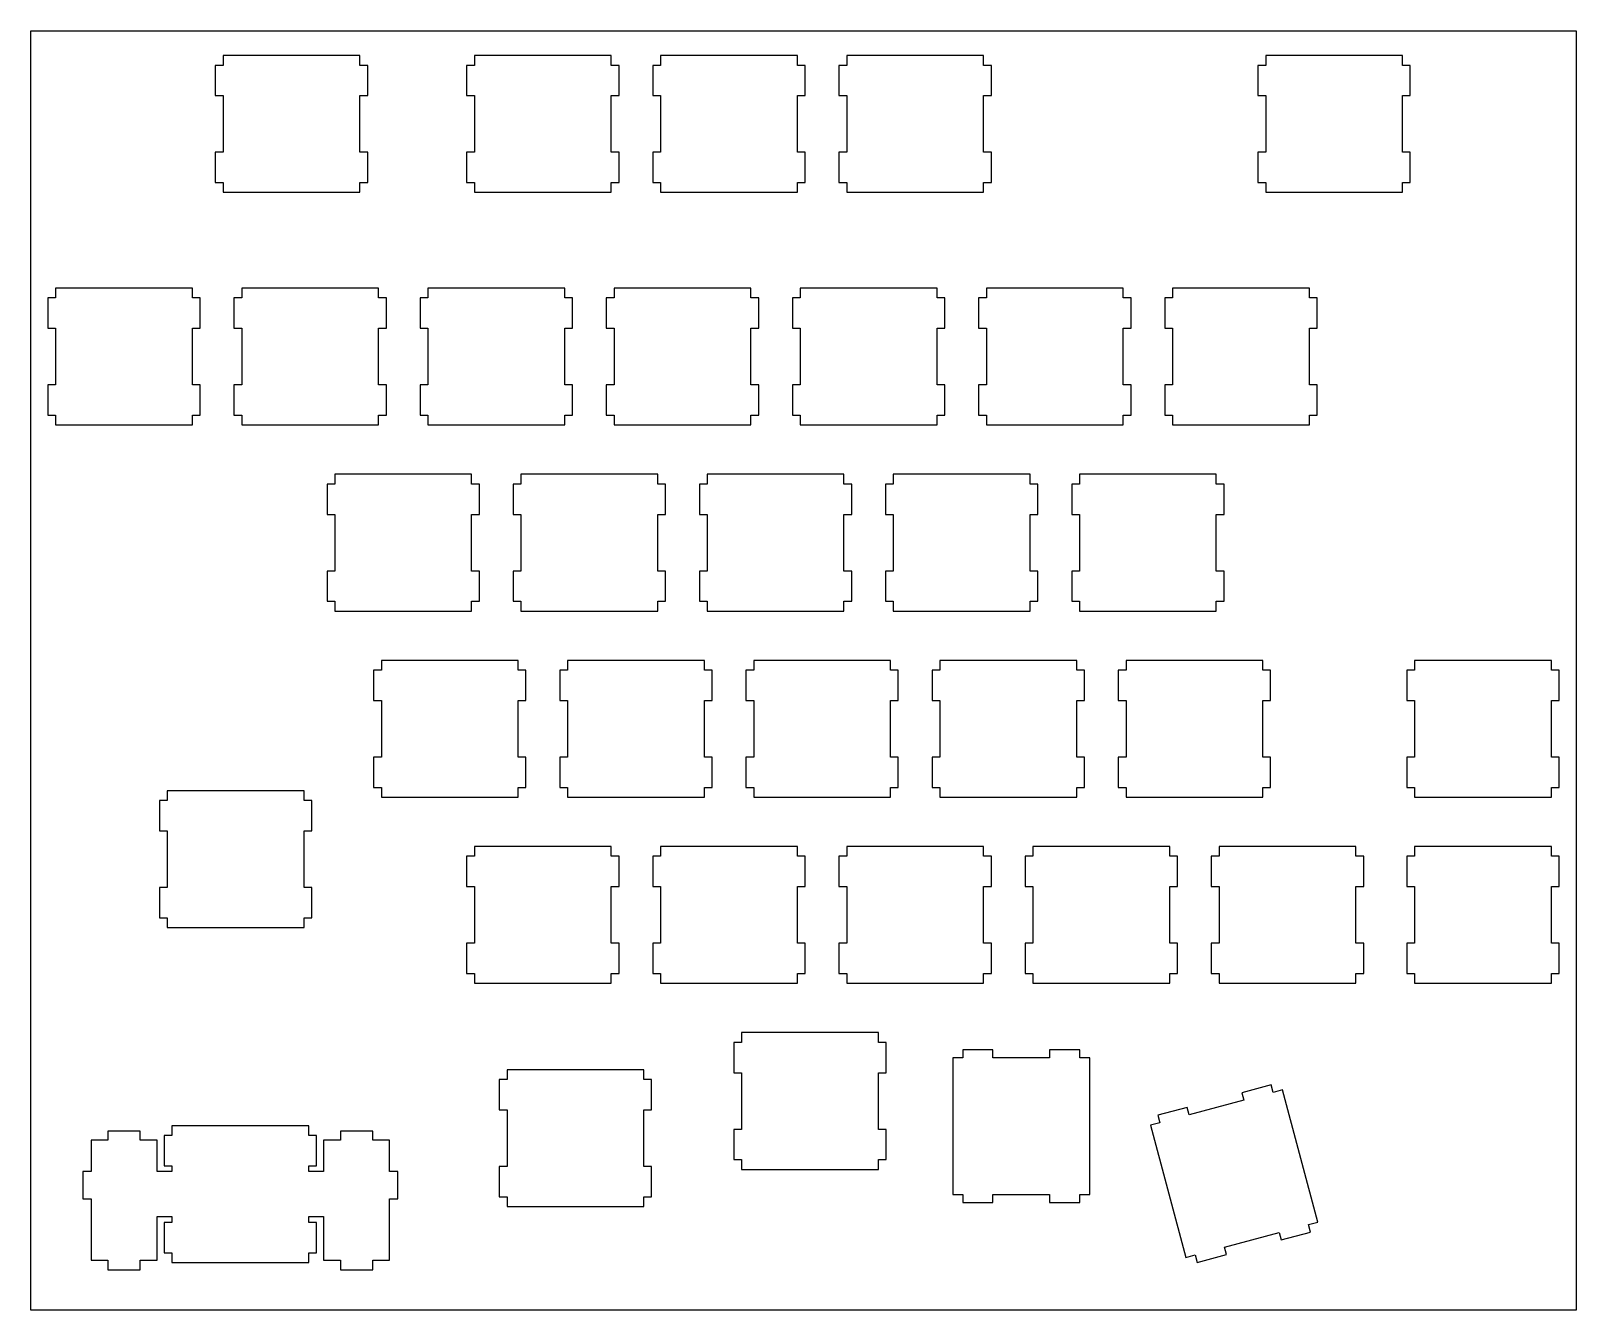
# Model space of a CAD drawing. Extents: x 0 to 158, y 0 to 131.
import ezdxf

# ---------------------------------------------------------------- set-up
doc = ezdxf.new("R2010")
doc.units = 0
doc.layers.get('0').update_dxf_attribs({"linetype": 'CONTINUOUS'})

msp = doc.modelspace()

# ---------------------------------------------------------------- linework, layer by layer
at = {"color": 0}
for p, q in [((0.09508, 131.138), (158.21, 131.138)), ((0.09508, 0.20257), (0.09508, 131.138)), ((158.21, 131.138), (158.21, 0.20257)), ((19.7638, 128.614), (19.7638, 127.613)), ((33.7647, 128.614), (19.7638, 128.614)), ((33.7647, 127.613), (33.7647, 128.614)), ((45.4822, 128.614), (45.4822, 127.613)), ((59.4815, 128.614), (45.4822, 128.614)), ((59.4815, 127.613), (59.4815, 128.614)), ((64.5322, 128.614), (64.5322, 127.613)), ((78.5315, 128.614), (64.5322, 128.614)), ((78.5315, 127.613), (78.5315, 128.614)), ((83.5822, 128.614), (83.5822, 127.613)), ((97.5815, 128.614), (83.5822, 128.614)), ((97.5815, 127.613), (97.5815, 128.614)), ((126.445, 128.614), (126.445, 127.613)), ((140.444, 128.614), (126.445, 128.614)), ((140.444, 127.613), (140.444, 128.614)), ((19.7638, 127.613), (18.9646, 127.613)), ((18.9646, 127.613), (18.9646, 124.514)), ((34.564, 127.613), (33.7647, 127.613)), ((34.564, 124.514), (34.564, 127.613)), ((45.4822, 127.613), (44.6814, 127.613)), ((44.6814, 127.613), (44.6814, 124.514)), ((60.2809, 127.613), (59.4815, 127.613)), ((60.2809, 124.514), (60.2809, 127.613)), ((64.5322, 127.613), (63.7314, 127.613)), ((63.7314, 127.613), (63.7314, 124.514)), ((79.3309, 127.613), (78.5315, 127.613)), ((79.3309, 124.514), (79.3309, 127.613)), ((83.5822, 127.613), (82.7814, 127.613)), ((82.7814, 127.613), (82.7814, 124.514)), ((98.3809, 127.613), (97.5815, 127.613)), ((98.3809, 124.514), (98.3809, 127.613)), ((126.445, 127.613), (125.644, 127.613)), ((125.644, 127.613), (125.644, 124.514)), ((141.245, 127.613), (140.444, 127.613)), ((141.245, 124.514), (141.245, 127.613)), ((18.9646, 124.514), (19.7638, 124.514)), ((19.7638, 124.514), (19.7638, 118.714)), ((33.7647, 118.714), (33.7647, 124.514)), ((33.7647, 124.514), (34.564, 124.514)), ((44.6814, 124.514), (45.4822, 124.514)), ((45.4822, 124.514), (45.4822, 118.714)), ((59.4815, 118.714), (59.4815, 124.514)), ((59.4815, 124.514), (60.2809, 124.514)), ((63.7314, 124.514), (64.5322, 124.514)), ((64.5322, 124.514), (64.5322, 118.714)), ((78.5315, 118.714), (78.5315, 124.514)), ((78.5315, 124.514), (79.3309, 124.514)), ((82.7814, 124.514), (83.5822, 124.514)), ((83.5822, 124.514), (83.5822, 118.714)), ((97.5815, 118.714), (97.5815, 124.514)), ((97.5815, 124.514), (98.3809, 124.514)), ((125.644, 124.514), (126.445, 124.514)), ((126.445, 124.514), (126.445, 118.714)), ((140.444, 118.714), (140.444, 124.514)), ((140.444, 124.514), (141.245, 124.514)), ((19.7638, 118.714), (18.9646, 118.714)), ((18.9646, 118.714), (18.9646, 115.613)), ((34.564, 118.714), (33.7647, 118.714)), ((34.564, 115.613), (34.564, 118.714)), ((45.4822, 118.714), (44.6814, 118.714)), ((44.6814, 118.714), (44.6814, 115.613)), ((60.2809, 118.714), (59.4815, 118.714)), ((60.2809, 115.613), (60.2809, 118.714)), ((64.5322, 118.714), (63.7314, 118.714)), ((63.7314, 118.714), (63.7314, 115.613)), ((79.3309, 118.714), (78.5315, 118.714)), ((79.3309, 115.613), (79.3309, 118.714)), ((83.5822, 118.714), (82.7814, 118.714)), ((82.7814, 118.714), (82.7814, 115.613)), ((98.3809, 118.714), (97.5815, 118.714)), ((98.3809, 115.613), (98.3809, 118.714)), ((126.445, 118.714), (125.644, 118.714)), ((125.644, 118.714), (125.644, 115.613)), ((141.245, 118.714), (140.444, 118.714)), ((141.245, 115.613), (141.245, 118.714)), ((18.9646, 115.613), (19.7638, 115.613)), ((19.7638, 115.613), (19.7638, 114.614)), ((33.7647, 114.614), (33.7647, 115.613)), ((33.7647, 115.613), (34.564, 115.613)), ((44.6814, 115.613), (45.4822, 115.613)), ((45.4822, 115.613), (45.4822, 114.614)), ((59.4815, 114.614), (59.4815, 115.613)), ((59.4815, 115.613), (60.2809, 115.613)), ((63.7314, 115.613), (64.5322, 115.613)), ((64.5322, 115.613), (64.5322, 114.614)), ((78.5315, 114.614), (78.5315, 115.613)), ((78.5315, 115.613), (79.3309, 115.613)), ((82.7814, 115.613), (83.5822, 115.613)), ((83.5822, 115.613), (83.5822, 114.614)), ((97.5815, 114.614), (97.5815, 115.613)), ((97.5815, 115.613), (98.3809, 115.613)), ((125.644, 115.613), (126.445, 115.613)), ((126.445, 115.613), (126.445, 114.614)), ((140.444, 114.614), (140.444, 115.613)), ((140.444, 115.613), (141.245, 115.613)), ((19.7638, 114.614), (33.7647, 114.614)), ((45.4822, 114.614), (59.4815, 114.614)), ((64.5322, 114.614), (78.5315, 114.614)), ((83.5822, 114.614), (97.5815, 114.614)), ((126.445, 114.614), (140.444, 114.614)), ((2.61965, 104.801), (2.61965, 103.802)), ((16.6192, 104.801), (2.61965, 104.801)), ((16.6192, 103.802), (16.6192, 104.801)), ((21.6697, 104.801), (21.6697, 103.802)), ((35.669, 104.801), (21.6697, 104.801)), ((35.669, 103.802), (35.669, 104.801)), ((40.7197, 104.801), (40.7197, 103.802)), ((54.719, 104.801), (40.7197, 104.801)), ((54.719, 103.802), (54.719, 104.801)), ((59.7697, 104.801), (59.7697, 103.802)), ((73.769, 104.801), (59.7697, 104.801)), ((73.769, 103.802), (73.769, 104.801)), ((78.8197, 104.801), (78.8197, 103.802)), ((92.819, 104.801), (78.8197, 104.801)), ((92.819, 103.802), (92.819, 104.801)), ((97.8683, 104.801), (97.8683, 103.802)), ((111.869, 104.801), (97.8683, 104.801)), ((111.869, 103.802), (111.869, 104.801)), ((116.918, 104.801), (116.918, 103.802)), ((130.919, 104.801), (116.918, 104.801)), ((130.919, 103.802), (130.919, 104.801)), ((2.61965, 103.802), (1.81901, 103.802)), ((1.81901, 103.802), (1.81901, 100.701)), ((17.4198, 103.802), (16.6192, 103.802)), ((17.4198, 100.701), (17.4198, 103.802)), ((21.6697, 103.802), (20.869, 103.802)), ((20.869, 103.802), (20.869, 100.701)), ((36.4698, 103.802), (35.669, 103.802)), ((36.4698, 100.701), (36.4698, 103.802)), ((40.7197, 103.802), (39.9189, 103.802)), ((39.9189, 103.802), (39.9189, 100.701)), ((55.5198, 103.802), (54.719, 103.802)), ((55.5198, 100.701), (55.5198, 103.802)), ((59.7697, 103.802), (58.9689, 103.802)), ((58.9689, 103.802), (58.9689, 100.701)), ((74.5698, 103.802), (73.769, 103.802)), ((74.5698, 100.701), (74.5698, 103.802)), ((78.8197, 103.802), (78.0189, 103.802)), ((78.0189, 103.802), (78.0189, 100.701)), ((93.6184, 103.802), (92.819, 103.802)), ((93.6184, 100.701), (93.6184, 103.802)), ((97.8683, 103.802), (97.0689, 103.802)), ((97.0689, 103.802), (97.0689, 100.701)), ((112.668, 103.802), (111.869, 103.802)), ((112.668, 100.701), (112.668, 103.802)), ((116.918, 103.802), (116.119, 103.802)), ((116.119, 103.802), (116.119, 100.701)), ((131.72, 103.802), (130.919, 103.802)), ((131.72, 100.701), (131.72, 103.802)), ((1.81901, 100.701), (2.61965, 100.701)), ((2.61965, 100.701), (2.61965, 94.9015)), ((16.6192, 94.9015), (16.6192, 100.701)), ((16.6192, 100.701), (17.4198, 100.701)), ((20.869, 100.701), (21.6697, 100.701)), ((21.6697, 100.701), (21.6697, 94.9015)), ((35.669, 94.9015), (35.669, 100.701)), ((35.669, 100.701), (36.4698, 100.701)), ((39.9189, 100.701), (40.7197, 100.701)), ((40.7197, 100.701), (40.7197, 94.9015)), ((54.719, 94.9015), (54.719, 100.701)), ((54.719, 100.701), (55.5198, 100.701)), ((58.9689, 100.701), (59.7697, 100.701)), ((59.7697, 100.701), (59.7697, 94.9015)), ((73.769, 94.9015), (73.769, 100.701)), ((73.769, 100.701), (74.5698, 100.701)), ((78.0189, 100.701), (78.8197, 100.701)), ((78.8197, 100.701), (78.8197, 94.9015)), ((92.819, 94.9015), (92.819, 100.701)), ((92.819, 100.701), (93.6184, 100.701)), ((97.0689, 100.701), (97.8683, 100.701)), ((97.8683, 100.701), (97.8683, 94.9015)), ((111.869, 94.9015), (111.869, 100.701)), ((111.869, 100.701), (112.668, 100.701)), ((116.119, 100.701), (116.918, 100.701)), ((116.918, 100.701), (116.918, 94.9015)), ((130.919, 94.9015), (130.919, 100.701)), ((130.919, 100.701), (131.72, 100.701)), ((2.61965, 94.9015), (1.81901, 94.9015)), ((1.81901, 94.9015), (1.81901, 91.8023)), ((17.4198, 94.9015), (16.6192, 94.9015)), ((17.4198, 91.8023), (17.4198, 94.9015)), ((21.6697, 94.9015), (20.869, 94.9015)), ((20.869, 94.9015), (20.869, 91.8023)), ((36.4698, 94.9015), (35.669, 94.9015)), ((36.4698, 91.8023), (36.4698, 94.9015)), ((40.7197, 94.9015), (39.9189, 94.9015)), ((39.9189, 94.9015), (39.9189, 91.8023)), ((55.5198, 94.9015), (54.719, 94.9015)), ((55.5198, 91.8023), (55.5198, 94.9015)), ((59.7697, 94.9015), (58.9689, 94.9015)), ((58.9689, 94.9015), (58.9689, 91.8023)), ((74.5698, 94.9015), (73.769, 94.9015)), ((74.5698, 91.8023), (74.5698, 94.9015)), ((78.8197, 94.9015), (78.0189, 94.9015)), ((78.0189, 94.9015), (78.0189, 91.8023)), ((93.6184, 94.9015), (92.819, 94.9015)), ((93.6184, 91.8023), (93.6184, 94.9015)), ((97.8683, 94.9015), (97.0689, 94.9015)), ((97.0689, 94.9015), (97.0689, 91.8023)), ((112.668, 94.9015), (111.869, 94.9015)), ((112.668, 91.8023), (112.668, 94.9015)), ((116.918, 94.9015), (116.119, 94.9015)), ((116.119, 94.9015), (116.119, 91.8023)), ((131.72, 94.9015), (130.919, 94.9015)), ((131.72, 91.8023), (131.72, 94.9015)), ((1.81901, 91.8023), (2.61965, 91.8023)), ((2.61965, 91.8023), (2.61965, 90.8018)), ((16.6192, 90.8018), (16.6192, 91.8023)), ((16.6192, 91.8023), (17.4198, 91.8023)), ((20.869, 91.8023), (21.6697, 91.8023)), ((21.6697, 91.8023), (21.6697, 90.8018)), ((35.669, 90.8018), (35.669, 91.8023)), ((35.669, 91.8023), (36.4698, 91.8023)), ((39.9189, 91.8023), (40.7197, 91.8023)), ((40.7197, 91.8023), (40.7197, 90.8018)), ((54.719, 90.8018), (54.719, 91.8023)), ((54.719, 91.8023), (55.5198, 91.8023)), ((58.9689, 91.8023), (59.7697, 91.8023)), ((59.7697, 91.8023), (59.7697, 90.8018)), ((73.769, 90.8018), (73.769, 91.8023)), ((73.769, 91.8023), (74.5698, 91.8023)), ((78.0189, 91.8023), (78.8197, 91.8023)), ((78.8197, 91.8023), (78.8197, 90.8018)), ((92.819, 90.8018), (92.819, 91.8023)), ((92.819, 91.8023), (93.6184, 91.8023)), ((97.0689, 91.8023), (97.8683, 91.8023)), ((97.8683, 91.8023), (97.8683, 90.8018)), ((111.869, 90.8018), (111.869, 91.8023)), ((111.869, 91.8023), (112.668, 91.8023)), ((116.119, 91.8023), (116.918, 91.8023)), ((116.918, 91.8023), (116.918, 90.8018)), ((130.919, 90.8018), (130.919, 91.8023)), ((130.919, 91.8023), (131.72, 91.8023)), ((2.61965, 90.8018), (16.6192, 90.8018)), ((21.6697, 90.8018), (35.669, 90.8018)), ((40.7197, 90.8018), (54.719, 90.8018)), ((59.7697, 90.8018), (73.769, 90.8018)), ((78.8197, 90.8018), (92.819, 90.8018)), ((97.8683, 90.8018), (111.869, 90.8018)), ((116.918, 90.8018), (130.919, 90.8018)), ((31.1947, 85.7511), (31.1947, 84.752)), ((45.194, 85.7511), (31.1947, 85.7511)), ((45.194, 84.752), (45.194, 85.7511)), ((50.2447, 85.7511), (50.2447, 84.752)), ((64.244, 85.7511), (50.2447, 85.7511)), ((64.244, 84.752), (64.244, 85.7511)), ((69.2947, 85.7511), (69.2947, 84.752)), ((83.294, 85.7511), (69.2947, 85.7511)), ((83.294, 84.752), (83.294, 85.7511)), ((88.3447, 85.7511), (88.3447, 84.752)), ((102.344, 85.7511), (88.3447, 85.7511)), ((102.344, 84.752), (102.344, 85.7511)), ((107.395, 85.7511), (107.395, 84.752)), ((121.394, 85.7511), (107.395, 85.7511)), ((121.394, 84.752), (121.394, 85.7511)), ((31.1947, 84.752), (30.394, 84.752)), ((30.394, 84.752), (30.394, 81.6515)), ((45.9948, 84.752), (45.194, 84.752)), ((45.9948, 81.6515), (45.9948, 84.752)), ((50.2447, 84.752), (49.4439, 84.752)), ((49.4439, 84.752), (49.4439, 81.6515)), ((65.0448, 84.752), (64.244, 84.752)), ((65.0448, 81.6515), (65.0448, 84.752)), ((69.2947, 84.752), (68.4939, 84.752)), ((68.4939, 84.752), (68.4939, 81.6515)), ((84.0948, 84.752), (83.294, 84.752)), ((84.0948, 81.6515), (84.0948, 84.752)), ((88.3447, 84.752), (87.5439, 84.752)), ((87.5439, 84.752), (87.5439, 81.6515)), ((103.145, 84.752), (102.344, 84.752)), ((103.145, 81.6515), (103.145, 84.752)), ((107.395, 84.752), (106.594, 84.752)), ((106.594, 84.752), (106.594, 81.6515)), ((122.195, 84.752), (121.394, 84.752)), ((122.195, 81.6515), (122.195, 84.752)), ((30.394, 81.6515), (31.1947, 81.6515)), ((31.1947, 81.6515), (31.1947, 75.8515)), ((45.194, 75.8515), (45.194, 81.6515)), ((45.194, 81.6515), (45.9948, 81.6515)), ((49.4439, 81.6515), (50.2447, 81.6515)), ((50.2447, 81.6515), (50.2447, 75.8515)), ((64.244, 75.8515), (64.244, 81.6515)), ((64.244, 81.6515), (65.0448, 81.6515)), ((68.4939, 81.6515), (69.2947, 81.6515)), ((69.2947, 81.6515), (69.2947, 75.8515)), ((83.294, 75.8515), (83.294, 81.6515)), ((83.294, 81.6515), (84.0948, 81.6515)), ((87.5439, 81.6515), (88.3447, 81.6515)), ((88.3447, 81.6515), (88.3447, 75.8515)), ((102.344, 75.8515), (102.344, 81.6515)), ((102.344, 81.6515), (103.145, 81.6515)), ((106.594, 81.6515), (107.395, 81.6515)), ((107.395, 81.6515), (107.395, 75.8515)), ((121.394, 75.8515), (121.394, 81.6515)), ((121.394, 81.6515), (122.195, 81.6515)), ((31.1947, 75.8515), (30.394, 75.8515)), ((30.394, 75.8515), (30.394, 72.7523)), ((45.9948, 75.8515), (45.194, 75.8515)), ((45.9948, 72.7523), (45.9948, 75.8515)), ((50.2447, 75.8515), (49.4439, 75.8515)), ((49.4439, 75.8515), (49.4439, 72.7523)), ((65.0448, 75.8515), (64.244, 75.8515)), ((65.0448, 72.7523), (65.0448, 75.8515)), ((69.2947, 75.8515), (68.4939, 75.8515)), ((68.4939, 75.8515), (68.4939, 72.7523)), ((84.0948, 75.8515), (83.294, 75.8515)), ((84.0948, 72.7523), (84.0948, 75.8515)), ((88.3447, 75.8515), (87.5439, 75.8515)), ((87.5439, 75.8515), (87.5439, 72.7523)), ((103.145, 75.8515), (102.344, 75.8515)), ((103.145, 72.7523), (103.145, 75.8515)), ((107.395, 75.8515), (106.594, 75.8515)), ((106.594, 75.8515), (106.594, 72.7523)), ((122.195, 75.8515), (121.394, 75.8515)), ((122.195, 72.7523), (122.195, 75.8515)), ((30.394, 72.7523), (31.1947, 72.7523)), ((31.1947, 72.7523), (31.1947, 71.7518)), ((45.194, 71.7518), (45.194, 72.7523)), ((45.194, 72.7523), (45.9948, 72.7523)), ((49.4439, 72.7523), (50.2447, 72.7523)), ((50.2447, 72.7523), (50.2447, 71.7518)), ((64.244, 71.7518), (64.244, 72.7523)), ((64.244, 72.7523), (65.0448, 72.7523)), ((68.4939, 72.7523), (69.2947, 72.7523)), ((69.2947, 72.7523), (69.2947, 71.7518)), ((83.294, 71.7518), (83.294, 72.7523)), ((83.294, 72.7523), (84.0948, 72.7523)), ((87.5439, 72.7523), (88.3447, 72.7523)), ((88.3447, 72.7523), (88.3447, 71.7518)), ((102.344, 71.7518), (102.344, 72.7523)), ((102.344, 72.7523), (103.145, 72.7523)), ((106.594, 72.7523), (107.395, 72.7523)), ((107.395, 72.7523), (107.395, 71.7518)), ((121.394, 71.7518), (121.394, 72.7523)), ((121.394, 72.7523), (122.195, 72.7523)), ((31.1947, 71.7518), (45.194, 71.7518)), ((50.2447, 71.7518), (64.244, 71.7518)), ((69.2947, 71.7518), (83.294, 71.7518)), ((88.3447, 71.7518), (102.344, 71.7518)), ((107.395, 71.7518), (121.394, 71.7518)), ((35.9572, 66.7011), (35.9572, 65.702)), ((49.9565, 66.7011), (35.9572, 66.7011)), ((49.9565, 65.702), (49.9565, 66.7011)), ((55.0072, 66.7011), (55.0072, 65.702)), ((69.0065, 66.7011), (55.0072, 66.7011)), ((69.0065, 65.702), (69.0065, 66.7011)), ((74.0572, 66.7011), (74.0572, 65.702)), ((88.0565, 66.7011), (74.0572, 66.7011)), ((88.0565, 65.702), (88.0565, 66.7011)), ((93.1072, 66.7011), (93.1072, 65.702)), ((107.107, 66.7011), (93.1072, 66.7011)), ((107.107, 65.702), (107.107, 66.7011)), ((112.157, 66.7011), (112.157, 65.702)), ((126.157, 66.7011), (112.157, 66.7011)), ((126.157, 65.702), (126.157, 66.7011)), ((141.683, 66.7011), (141.683, 65.702)), ((155.684, 66.7011), (141.683, 66.7011)), ((155.684, 65.702), (155.684, 66.7011)), ((35.9572, 65.702), (35.1565, 65.702)), ((35.1565, 65.702), (35.1565, 62.6015)), ((50.7559, 65.702), (49.9565, 65.702)), ((50.7559, 62.6015), (50.7559, 65.702)), ((55.0072, 65.702), (54.2064, 65.702)), ((54.2064, 65.702), (54.2064, 62.6015)), ((69.8059, 65.702), (69.0065, 65.702)), ((69.8059, 62.6015), (69.8059, 65.702)), ((74.0572, 65.702), (73.2564, 65.702)), ((73.2564, 65.702), (73.2564, 62.6015)), ((88.8559, 65.702), (88.0565, 65.702)), ((88.8559, 62.6015), (88.8559, 65.702)), ((93.1072, 65.702), (92.3064, 65.702)), ((92.3064, 65.702), (92.3064, 62.6015)), ((107.906, 65.702), (107.107, 65.702)), ((107.906, 62.6015), (107.906, 65.702)), ((112.157, 65.702), (111.356, 65.702)), ((111.356, 65.702), (111.356, 62.6015)), ((126.956, 65.702), (126.157, 65.702)), ((126.956, 62.6015), (126.956, 65.702)), ((141.683, 65.702), (140.884, 65.702)), ((140.884, 65.702), (140.884, 62.6015)), ((156.484, 65.702), (155.684, 65.702)), ((156.484, 62.6015), (156.484, 65.702)), ((35.1565, 62.6015), (35.9572, 62.6015)), ((35.9572, 62.6015), (35.9572, 56.8015)), ((49.9565, 56.8015), (49.9565, 62.6015)), ((49.9565, 62.6015), (50.7559, 62.6015)), ((54.2064, 62.6015), (55.0072, 62.6015)), ((55.0072, 62.6015), (55.0072, 56.8015)), ((69.0065, 56.8015), (69.0065, 62.6015)), ((69.0065, 62.6015), (69.8059, 62.6015)), ((73.2564, 62.6015), (74.0572, 62.6015)), ((74.0572, 62.6015), (74.0572, 56.8015)), ((88.0565, 56.8015), (88.0565, 62.6015)), ((88.0565, 62.6015), (88.8559, 62.6015)), ((92.3064, 62.6015), (93.1072, 62.6015)), ((93.1072, 62.6015), (93.1072, 56.8015)), ((107.107, 56.8015), (107.107, 62.6015)), ((107.107, 62.6015), (107.906, 62.6015)), ((111.356, 62.6015), (112.157, 62.6015)), ((112.157, 62.6015), (112.157, 56.8015)), ((126.157, 56.8015), (126.157, 62.6015)), ((126.157, 62.6015), (126.956, 62.6015)), ((140.884, 62.6015), (141.683, 62.6015)), ((141.683, 62.6015), (141.683, 56.8015)), ((155.684, 56.8015), (155.684, 62.6015)), ((155.684, 62.6015), (156.484, 62.6015)), ((35.9572, 56.8015), (35.1565, 56.8015)), ((35.1565, 56.8015), (35.1565, 53.7023)), ((50.7559, 56.8015), (49.9565, 56.8015)), ((50.7559, 53.7023), (50.7559, 56.8015)), ((55.0072, 56.8015), (54.2064, 56.8015)), ((54.2064, 56.8015), (54.2064, 53.7023)), ((69.8059, 56.8015), (69.0065, 56.8015)), ((69.8059, 53.7023), (69.8059, 56.8015)), ((74.0572, 56.8015), (73.2564, 56.8015)), ((73.2564, 56.8015), (73.2564, 53.7023)), ((88.8559, 56.8015), (88.0565, 56.8015)), ((88.8559, 53.7023), (88.8559, 56.8015)), ((93.1072, 56.8015), (92.3064, 56.8015)), ((92.3064, 56.8015), (92.3064, 53.7023)), ((107.906, 56.8015), (107.107, 56.8015)), ((107.906, 53.7023), (107.906, 56.8015)), ((112.157, 56.8015), (111.356, 56.8015)), ((111.356, 56.8015), (111.356, 53.7023)), ((126.956, 56.8015), (126.157, 56.8015)), ((126.956, 53.7023), (126.956, 56.8015)), ((141.683, 56.8015), (140.884, 56.8015)), ((140.884, 56.8015), (140.884, 53.7023)), ((156.484, 56.8015), (155.684, 56.8015)), ((156.484, 53.7023), (156.484, 56.8015)), ((14.0491, 52.3667), (13.2485, 52.3667)), ((13.2485, 52.3667), (13.2485, 49.2661)), ((14.0491, 53.3672), (14.0491, 52.3667)), ((28.05, 53.3672), (14.0491, 53.3672)), ((28.05, 52.3667), (28.05, 53.3672)), ((28.8478, 52.3667), (28.05, 52.3667)), ((28.8478, 49.2661), (28.8478, 52.3667)), ((35.1565, 53.7023), (35.9572, 53.7023)), ((35.9572, 53.7023), (35.9572, 52.7018)), ((35.9572, 52.7018), (49.9565, 52.7018)), ((49.9565, 52.7018), (49.9565, 53.7023)), ((49.9565, 53.7023), (50.7559, 53.7023)), ((54.2064, 53.7023), (55.0072, 53.7023)), ((55.0072, 53.7023), (55.0072, 52.7018)), ((55.0072, 52.7018), (69.0065, 52.7018)), ((69.0065, 52.7018), (69.0065, 53.7023)), ((69.0065, 53.7023), (69.8059, 53.7023)), ((73.2564, 53.7023), (74.0572, 53.7023)), ((74.0572, 53.7023), (74.0572, 52.7018)), ((74.0572, 52.7018), (88.0565, 52.7018)), ((88.0565, 52.7018), (88.0565, 53.7023)), ((88.0565, 53.7023), (88.8559, 53.7023)), ((92.3064, 53.7023), (93.1072, 53.7023)), ((93.1072, 53.7023), (93.1072, 52.7018)), ((93.1072, 52.7018), (107.107, 52.7018)), ((107.107, 52.7018), (107.107, 53.7023)), ((107.107, 53.7023), (107.906, 53.7023)), ((111.356, 53.7023), (112.157, 53.7023)), ((112.157, 53.7023), (112.157, 52.7018)), ((112.157, 52.7018), (126.157, 52.7018)), ((126.157, 52.7018), (126.157, 53.7023)), ((126.157, 53.7023), (126.956, 53.7023)), ((140.884, 53.7023), (141.683, 53.7023)), ((141.683, 53.7023), (141.683, 52.7018)), ((141.683, 52.7018), (155.684, 52.7018)), ((155.684, 52.7018), (155.684, 53.7023)), ((155.684, 53.7023), (156.484, 53.7023)), ((13.2485, 49.2661), (14.0491, 49.2661)), ((14.0491, 49.2661), (14.0491, 43.4675)), ((28.05, 43.4675), (28.05, 49.2661)), ((28.05, 49.2661), (28.8478, 49.2661)), ((45.4822, 47.6511), (45.4822, 46.652)), ((59.4815, 47.6511), (45.4822, 47.6511)), ((59.4815, 46.652), (59.4815, 47.6511)), ((64.5322, 47.6511), (64.5322, 46.652)), ((78.5315, 47.6511), (64.5322, 47.6511)), ((78.5315, 46.652), (78.5315, 47.6511)), ((83.5822, 47.6511), (83.5822, 46.652)), ((97.5815, 47.6511), (83.5822, 47.6511)), ((97.5815, 46.652), (97.5815, 47.6511)), ((102.632, 47.6511), (102.632, 46.652)), ((116.632, 47.6511), (102.632, 47.6511)), ((116.632, 46.652), (116.632, 47.6511)), ((121.682, 47.6511), (121.682, 46.652)), ((135.682, 47.6511), (121.682, 47.6511)), ((135.682, 46.652), (135.682, 47.6511)), ((141.684, 47.6511), (141.684, 46.652)), ((155.684, 47.6511), (141.684, 47.6511)), ((155.684, 46.652), (155.684, 47.6511)), ((45.4822, 46.652), (44.6814, 46.652)), ((44.6814, 46.652), (44.6814, 43.5515)), ((60.2809, 46.652), (59.4815, 46.652)), ((60.2809, 43.5515), (60.2809, 46.652)), ((64.5322, 46.652), (63.7314, 46.652)), ((63.7314, 46.652), (63.7314, 43.5515)), ((79.3309, 46.652), (78.5315, 46.652)), ((79.3309, 43.5515), (79.3309, 46.652)), ((83.5822, 46.652), (82.7814, 46.652)), ((82.7814, 46.652), (82.7814, 43.5515)), ((98.3809, 46.652), (97.5815, 46.652)), ((98.3809, 43.5515), (98.3809, 46.652)), ((102.632, 46.652), (101.831, 46.652)), ((101.831, 46.652), (101.831, 43.5515)), ((117.431, 46.652), (116.632, 46.652)), ((117.431, 43.5515), (117.431, 46.652)), ((121.682, 46.652), (120.881, 46.652)), ((120.881, 46.652), (120.881, 43.5515)), ((136.481, 46.652), (135.682, 46.652)), ((136.481, 43.5515), (136.481, 46.652)), ((141.684, 46.652), (140.885, 46.652)), ((140.885, 46.652), (140.885, 43.5515)), ((156.484, 46.652), (155.684, 46.652)), ((156.484, 43.5515), (156.484, 46.652)), ((14.0491, 43.4675), (13.2485, 43.4675)), ((13.2485, 43.4675), (13.2485, 40.367)), ((28.8478, 43.4675), (28.05, 43.4675)), ((28.8478, 40.367), (28.8478, 43.4675)), ((44.6814, 43.5515), (45.4822, 43.5515)), ((45.4822, 43.5515), (45.4822, 37.7515)), ((59.4815, 37.7515), (59.4815, 43.5515)), ((59.4815, 43.5515), (60.2809, 43.5515)), ((63.7314, 43.5515), (64.5322, 43.5515)), ((64.5322, 43.5515), (64.5322, 37.7515)), ((78.5315, 37.7515), (78.5315, 43.5515)), ((78.5315, 43.5515), (79.3309, 43.5515)), ((82.7814, 43.5515), (83.5822, 43.5515)), ((83.5822, 43.5515), (83.5822, 37.7515)), ((97.5815, 37.7515), (97.5815, 43.5515)), ((97.5815, 43.5515), (98.3809, 43.5515)), ((101.831, 43.5515), (102.632, 43.5515)), ((102.632, 43.5515), (102.632, 37.7515)), ((116.632, 37.7515), (116.632, 43.5515)), ((116.632, 43.5515), (117.431, 43.5515)), ((120.881, 43.5515), (121.682, 43.5515)), ((121.682, 43.5515), (121.682, 37.7515)), ((135.682, 37.7515), (135.682, 43.5515)), ((135.682, 43.5515), (136.481, 43.5515)), ((140.885, 43.5515), (141.684, 43.5515)), ((141.684, 43.5515), (141.684, 37.7515)), ((155.684, 37.7515), (155.684, 43.5515)), ((155.684, 43.5515), (156.484, 43.5515)), ((13.2485, 40.367), (14.0491, 40.367)), ((14.0491, 40.367), (14.0491, 39.3665)), ((28.05, 39.3665), (28.05, 40.367)), ((28.05, 40.367), (28.8478, 40.367)), ((14.0491, 39.3665), (28.05, 39.3665)), ((45.4822, 37.7515), (44.6814, 37.7515)), ((44.6814, 37.7515), (44.6814, 34.6522)), ((60.2809, 37.7515), (59.4815, 37.7515)), ((60.2809, 34.6522), (60.2809, 37.7515)), ((64.5322, 37.7515), (63.7314, 37.7515)), ((63.7314, 37.7515), (63.7314, 34.6522)), ((79.3309, 37.7515), (78.5315, 37.7515)), ((79.3309, 34.6522), (79.3309, 37.7515)), ((83.5822, 37.7515), (82.7814, 37.7515)), ((82.7814, 37.7515), (82.7814, 34.6522)), ((98.3809, 37.7515), (97.5815, 37.7515)), ((98.3809, 34.6522), (98.3809, 37.7515)), ((102.632, 37.7515), (101.831, 37.7515)), ((101.831, 37.7515), (101.831, 34.6522)), ((117.431, 37.7515), (116.632, 37.7515)), ((117.431, 34.6522), (117.431, 37.7515)), ((121.682, 37.7515), (120.881, 37.7515)), ((120.881, 37.7515), (120.881, 34.6522)), ((136.481, 37.7515), (135.682, 37.7515)), ((136.481, 34.6522), (136.481, 37.7515)), ((141.684, 37.7515), (140.885, 37.7515)), ((140.885, 37.7515), (140.885, 34.6522)), ((156.484, 37.7515), (155.684, 37.7515)), ((156.484, 34.6522), (156.484, 37.7515)), ((44.6814, 34.6522), (45.4822, 34.6522)), ((45.4822, 34.6522), (45.4822, 33.6517)), ((45.4822, 33.6517), (59.4815, 33.6517)), ((59.4815, 33.6517), (59.4815, 34.6522)), ((59.4815, 34.6522), (60.2809, 34.6522)), ((63.7314, 34.6522), (64.5322, 34.6522)), ((64.5322, 34.6522), (64.5322, 33.6517)), ((64.5322, 33.6517), (78.5315, 33.6517)), ((78.5315, 33.6517), (78.5315, 34.6522)), ((78.5315, 34.6522), (79.3309, 34.6522)), ((82.7814, 34.6522), (83.5822, 34.6522)), ((83.5822, 34.6522), (83.5822, 33.6517)), ((83.5822, 33.6517), (97.5815, 33.6517)), ((97.5815, 33.6517), (97.5815, 34.6522)), ((97.5815, 34.6522), (98.3809, 34.6522)), ((101.831, 34.6522), (102.632, 34.6522)), ((102.632, 34.6522), (102.632, 33.6517)), ((102.632, 33.6517), (116.632, 33.6517)), ((116.632, 33.6517), (116.632, 34.6522)), ((116.632, 34.6522), (117.431, 34.6522)), ((120.881, 34.6522), (121.682, 34.6522)), ((121.682, 34.6522), (121.682, 33.6517)), ((121.682, 33.6517), (135.682, 33.6517)), ((135.682, 33.6517), (135.682, 34.6522)), ((135.682, 34.6522), (136.481, 34.6522)), ((140.885, 34.6522), (141.684, 34.6522)), ((141.684, 34.6522), (141.684, 33.6517)), ((141.684, 33.6517), (155.684, 33.6517)), ((155.684, 33.6517), (155.684, 34.6522)), ((155.684, 34.6522), (156.484, 34.6522)), ((72.8183, 28.6012), (72.8183, 27.6021)), ((86.8193, 28.6012), (72.8183, 28.6012)), ((86.8193, 27.6021), (86.8193, 28.6012)), ((72.8183, 27.6021), (72.0189, 27.6021)), ((72.0189, 27.6021), (72.0189, 24.5015)), ((87.6184, 27.6021), (86.8193, 27.6021)), ((87.6184, 24.5015), (87.6184, 27.6021)), ((95.4401, 26.0298), (94.4397, 26.0298)), ((94.4397, 26.0298), (94.4397, 12.0303)), ((95.4401, 26.8304), (95.4401, 26.0298)), ((98.5393, 26.8304), (95.4401, 26.8304)), ((98.5393, 26.0298), (98.5393, 26.8304)), ((104.341, 26.0298), (98.5393, 26.0298)), ((107.44, 26.8304), (104.341, 26.8304)), ((104.341, 26.8304), (104.341, 26.0298)), ((107.44, 26.0298), (107.44, 26.8304)), ((108.439, 26.0298), (107.44, 26.0298)), ((108.439, 12.0303), (108.439, 26.0298)), ((48.8156, 23.7918), (48.0148, 23.7918)), ((48.0148, 23.7918), (48.0148, 20.6912)), ((48.8156, 24.7923), (48.8156, 23.7918)), ((62.8153, 24.7923), (48.8156, 24.7923)), ((62.8153, 23.7918), (62.8153, 24.7923)), ((63.6157, 23.7918), (62.8153, 23.7918)), ((63.6157, 20.6912), (63.6157, 23.7918)), ((72.0189, 24.5015), (72.8183, 24.5015)), ((72.8183, 24.5015), (72.8183, 18.7013)), ((86.8193, 18.7013), (86.8193, 24.5015)), ((86.8193, 24.5015), (87.6184, 24.5015)), ((127, 23.2572), (124.007, 22.4551)), ((124.007, 22.4551), (124.214, 21.682)), ((127.208, 22.4841), (127, 23.2572)), ((128.174, 22.7432), (127.208, 22.4841)), ((131.797, 9.22045), (128.174, 22.7432)), ((48.0148, 20.6912), (48.8156, 20.6912)), ((48.8156, 20.6912), (48.8156, 14.8924)), ((62.8153, 14.8924), (62.8153, 20.6912)), ((62.8153, 20.6912), (63.6157, 20.6912)), ((118.404, 20.9531), (115.409, 20.1511)), ((118.611, 20.1814), (118.404, 20.9531)), ((124.214, 21.682), (118.611, 20.1814)), ((14.5259, 19.0762), (14.5259, 18.0771)), ((28.5254, 19.0762), (14.5259, 19.0762)), ((28.5254, 18.0771), (28.5254, 19.0762)), ((115.616, 19.378), (114.65, 19.1203)), ((114.65, 19.1203), (118.274, 5.59622)), ((115.409, 20.1511), (115.616, 19.378)), ((7.97609, 17.6072), (6.2508, 17.6072)), ((6.2508, 17.6072), (6.2508, 14.3771)), ((11.2751, 18.5263), (7.97609, 18.5263)), ((7.97609, 18.5263), (7.97609, 17.6072)), ((11.2751, 17.6072), (11.2751, 18.5263)), ((13.0004, 17.6072), (11.2751, 17.6072)), ((13.0004, 14.3771), (13.0004, 17.6072)), ((14.5259, 18.0771), (13.7253, 18.0771)), ((13.7253, 18.0771), (13.7253, 14.9765)), ((29.326, 18.0771), (28.5254, 18.0771)), ((29.326, 14.9765), (29.326, 18.0771)), ((31.7748, 17.6072), (30.0509, 17.6072)), ((30.0509, 17.6072), (30.0509, 14.3771)), ((35.0752, 18.5263), (31.7748, 18.5263)), ((31.7748, 18.5263), (31.7748, 17.6072)), ((35.0752, 17.6072), (35.0752, 18.5263)), ((36.8004, 17.6072), (35.0752, 17.6072)), ((36.8004, 14.3771), (36.8004, 17.6072)), ((72.8183, 18.7013), (72.0189, 18.7013)), ((72.0189, 18.7013), (72.0189, 15.6022)), ((87.6184, 18.7013), (86.8193, 18.7013)), ((87.6184, 15.6022), (87.6184, 18.7013)), ((6.2508, 14.3771), (5.42533, 14.3771)), ((5.42533, 14.3771), (5.42533, 11.5769)), ((14.5259, 14.3771), (13.0004, 14.3771)), ((13.7253, 14.9765), (14.5259, 14.9765)), ((14.5259, 14.9765), (14.5259, 14.3771)), ((28.5254, 14.3771), (28.5254, 14.9765)), ((28.5254, 14.9765), (29.326, 14.9765)), ((30.0509, 14.3771), (28.5254, 14.3771)), ((37.6259, 14.3771), (36.8004, 14.3771)), ((37.6259, 11.5769), (37.6259, 14.3771)), ((48.8156, 14.8924), (48.0148, 14.8924)), ((48.0148, 14.8924), (48.0148, 11.7919)), ((63.6157, 14.8924), (62.8153, 14.8924)), ((63.6157, 11.7919), (63.6157, 14.8924)), ((72.0189, 15.6022), (72.8183, 15.6022)), ((72.8183, 15.6022), (72.8183, 14.6017)), ((72.8183, 14.6017), (86.8193, 14.6017)), ((86.8193, 14.6017), (86.8193, 15.6022)), ((86.8193, 15.6022), (87.6184, 15.6022)), ((5.42533, 11.5769), (6.2508, 11.5769)), ((6.2508, 11.5769), (6.2508, 5.30684)), ((36.8004, 5.30684), (36.8004, 11.5769)), ((36.8004, 11.5769), (37.6259, 11.5769)), ((48.0148, 11.7919), (48.8156, 11.7919)), ((48.8156, 11.7919), (48.8156, 10.7914)), ((62.8153, 10.7914), (62.8153, 11.7919)), ((62.8153, 11.7919), (63.6157, 11.7919)), ((94.4397, 12.0303), (95.4401, 12.0303)), ((95.4401, 12.0303), (95.4401, 11.2296)), ((95.4401, 11.2296), (98.5393, 11.2296)), ((98.5393, 11.2296), (98.5393, 12.0303)), ((98.5393, 12.0303), (104.341, 12.0303)), ((104.341, 12.0303), (104.341, 11.2296)), ((104.341, 11.2296), (107.44, 11.2296)), ((107.44, 11.2296), (107.44, 12.0303)), ((107.44, 12.0303), (108.439, 12.0303)), ((13.0004, 5.30684), (13.0004, 9.77717)), ((13.0004, 9.77717), (14.5259, 9.77717)), ((14.5259, 9.77717), (14.5259, 9.17635)), ((28.5254, 9.17635), (28.5254, 9.77717)), ((28.5254, 9.77717), (30.0509, 9.77717)), ((30.0509, 9.77717), (30.0509, 5.30684)), ((48.8156, 10.7914), (62.8153, 10.7914)), ((14.5259, 9.17635), (13.7253, 9.17635)), ((13.7253, 9.17635), (13.7253, 6.07716)), ((29.326, 9.17635), (28.5254, 9.17635)), ((29.326, 6.07716), (29.326, 9.17635)), ((122.235, 6.6573), (127.836, 8.15936)), ((127.836, 8.15936), (128.043, 7.38628)), ((128.043, 7.38628), (131.039, 8.18829)), ((130.831, 8.96137), (131.797, 9.22045)), ((131.039, 8.18829), (130.831, 8.96137)), ((122.441, 5.88698), (122.235, 6.6573)), ((6.2508, 5.30684), (7.97609, 5.30684)), ((7.97609, 5.30684), (7.97609, 4.32703)), ((11.2751, 4.32703), (11.2751, 5.30684)), ((11.2751, 5.30684), (13.0004, 5.30684)), ((13.7253, 6.07716), (14.5259, 6.07716)), ((14.5259, 6.07716), (14.5259, 5.07668)), ((14.5259, 5.07668), (28.5254, 5.07668)), ((28.5254, 5.07668), (28.5254, 6.07716)), ((28.5254, 6.07716), (29.326, 6.07716)), ((30.0509, 5.30684), (31.7748, 5.30684)), ((31.7748, 5.30684), (31.7748, 4.32703)), ((35.0752, 4.32703), (35.0752, 5.30684)), ((35.0752, 5.30684), (36.8004, 5.30684)), ((118.274, 5.59622), (119.239, 5.85668)), ((119.239, 5.85668), (119.447, 5.08222)), ((119.447, 5.08222), (122.441, 5.88698)), ((7.97609, 4.32703), (11.2751, 4.32703)), ((31.7748, 4.32703), (35.0752, 4.32703)), ((158.21, 0.20257), (0.09508, 0.20257))]:
    msp.add_line(p, q, dxfattribs=at)

doc.saveas('drawing.dxf')
